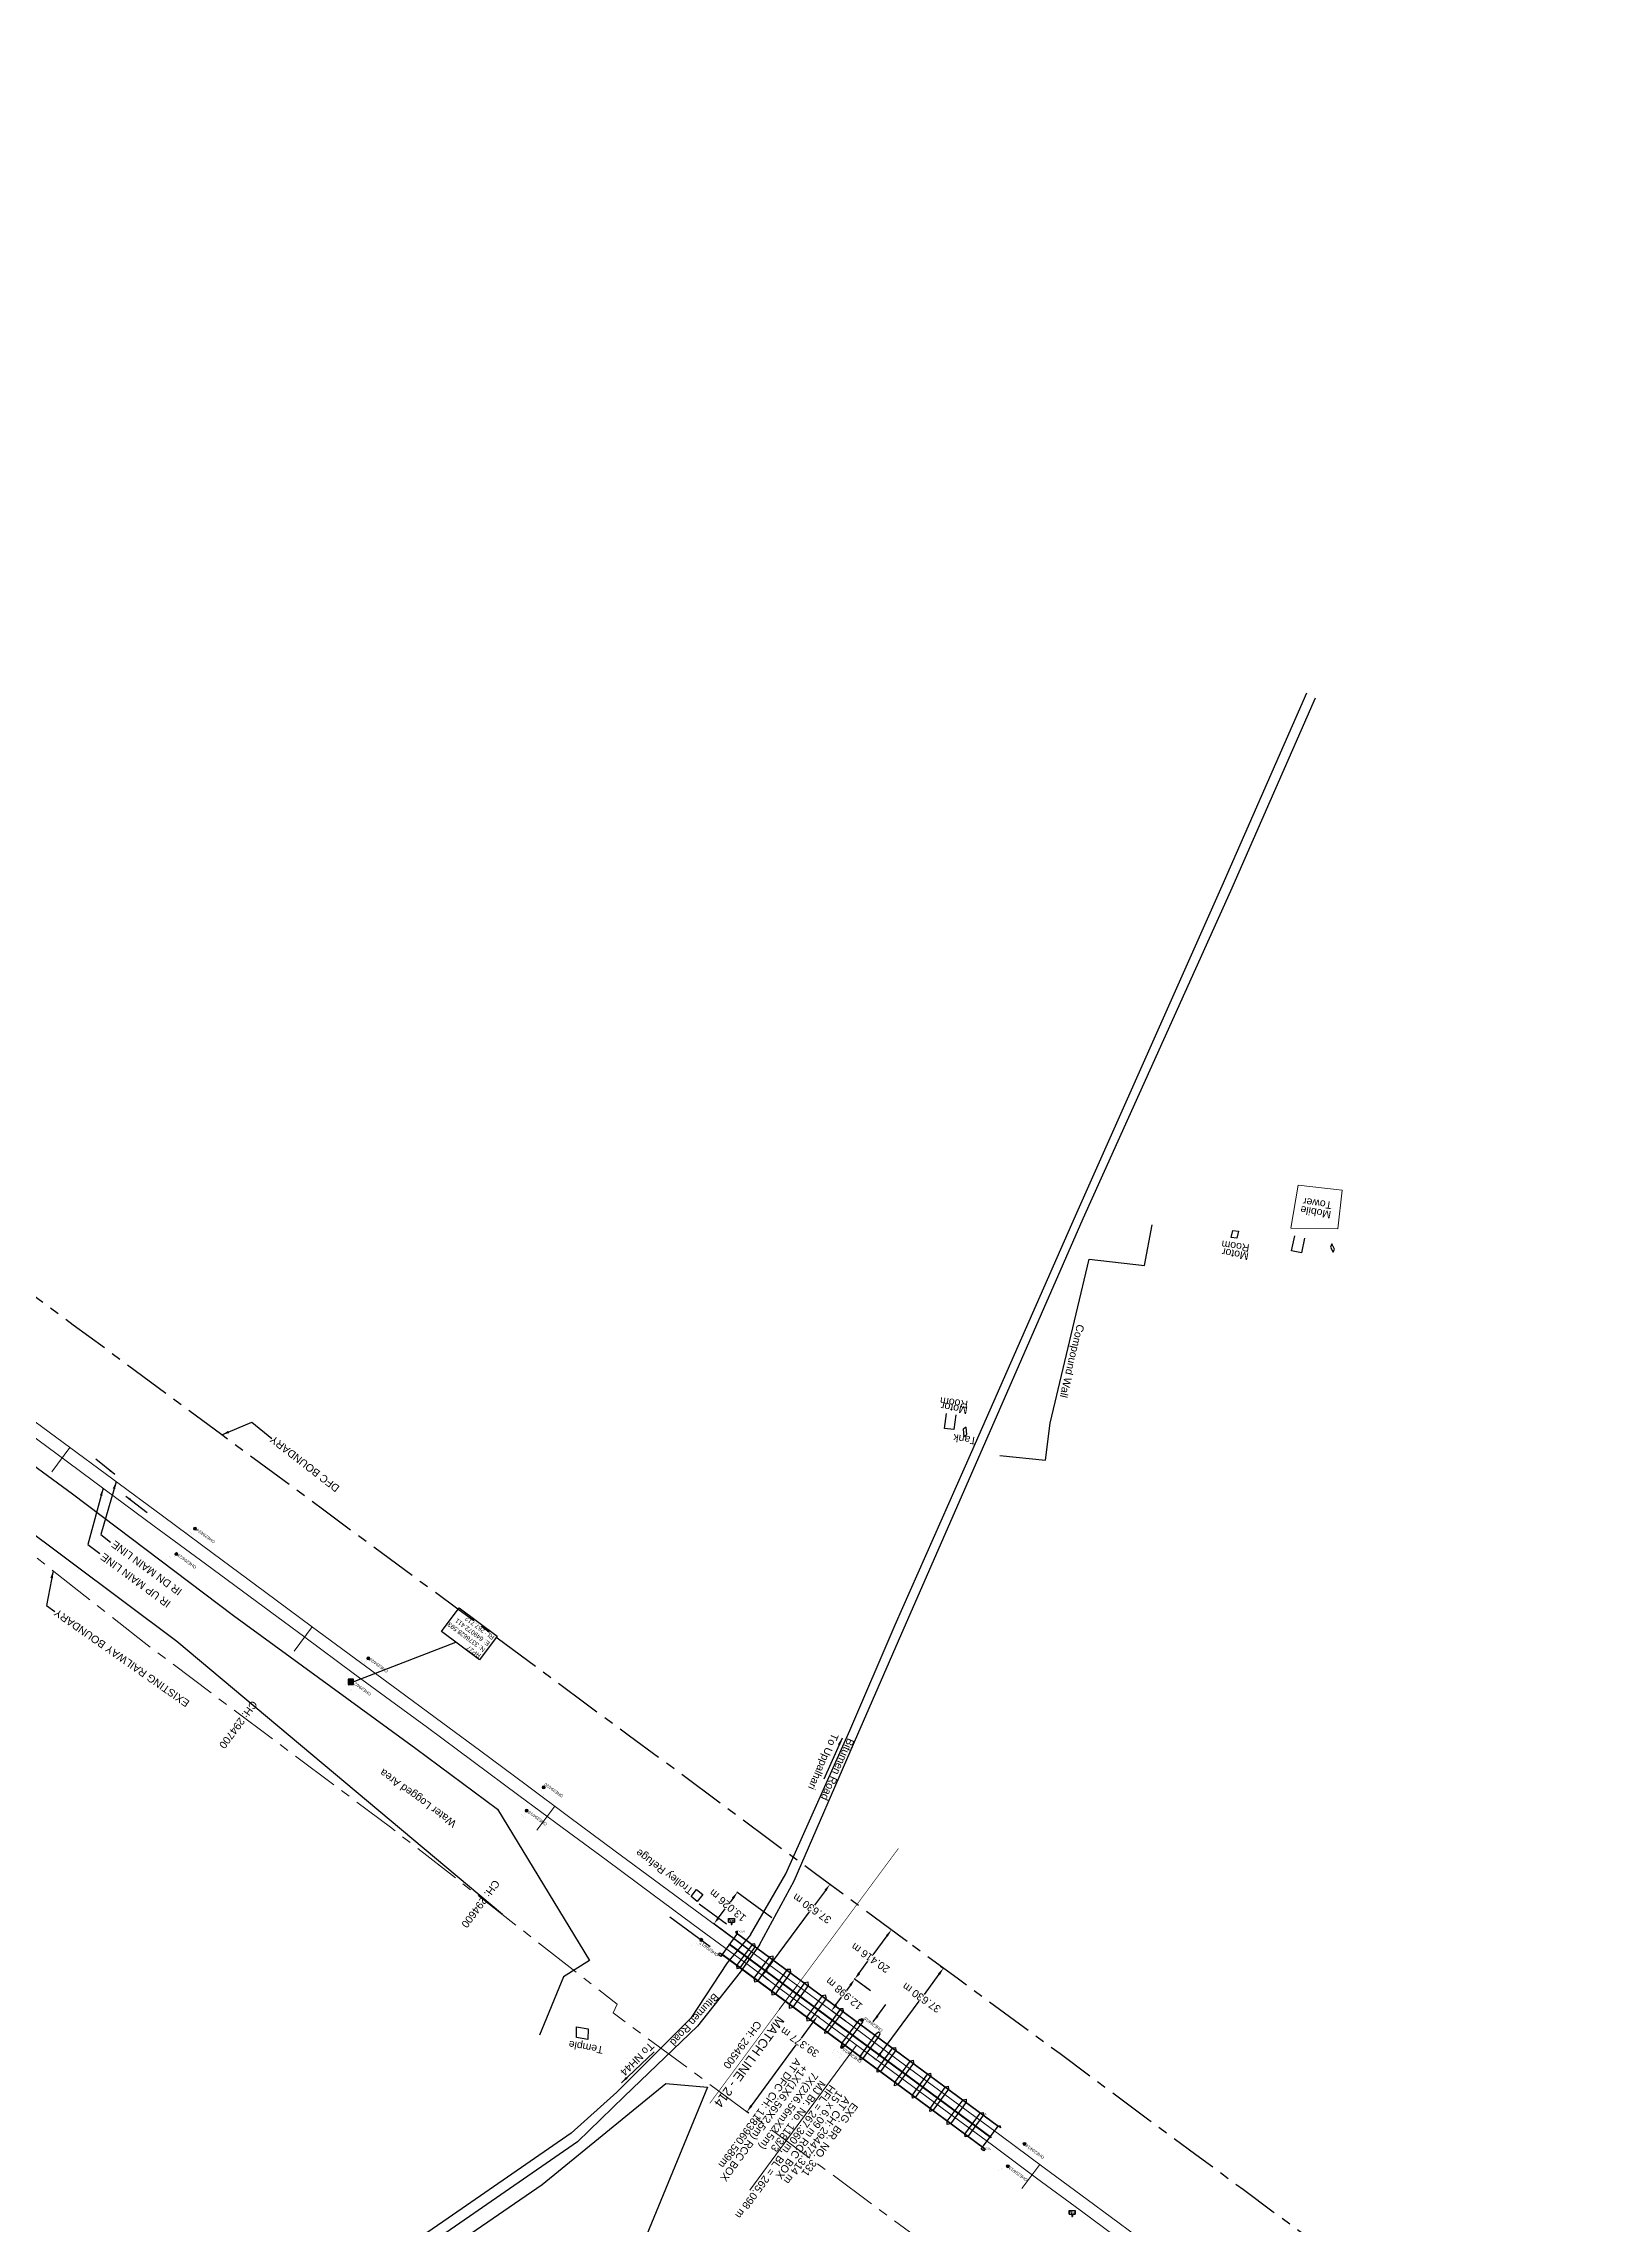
# Model space of a CAD drawing. Header units: metres. Extents: x 646303 to 662875, y 3366650 to 3378730.
# Drawn here: x 648971 to 649484, y 3376449 to 3377172 of the extents above; entities that cross this region are included whole.
import ezdxf
from ezdxf.enums import TextEntityAlignment as Align

# ---------------------------------------------------------------- set-up
doc = ezdxf.new("R2010")
doc.units = ezdxf.units.M
doc.header["$MEASUREMENT"] = 0
doc.header["$PDMODE"] = 3
doc.header["$PDSIZE"] = 0.5
doc.linetypes.add('CENTER', pattern=[50.8, 31.75, -6.35, 6.35, -6.35])
doc.linetypes.add('PHANTOM2', pattern=[1.25, 0.625, -0.125, 0.125, -0.125, 0.125, -0.125])
for name, color, linetype in [('Bench_Mark', 7, 'Continuous'), ('BRIDGE_PARAPET', 7, 'Continuous'), ('COMMERCIAL_BLD_PUC', 251, 'Continuous'), ('COMPOUND_WALL', 251, 'Continuous'), ('DFCC Boundary', 6, 'CENTER'), ('Dimension', 10, 'Continuous'), ('GRILL', 251, 'Continuous'), ('MATCH LINE', 7, 'Continuous'), ('NAME_BOARD', 251, 'Continuous'), ('PIER_OR_ABUTMENT', 7, 'Continuous'), ('RELIGIOUS_PLACE', 251, 'Continuous'), ('SFL_SOFFIT_LVL', 251, 'Continuous'), ('STYLEREMARK', 251, 'Continuous'), ('SUB_ROAD_EDGE', 34, 'Continuous'), ('TANK', 251, 'Continuous'), ('TOPO_TEXT', 251, 'Continuous'), ('TROLLEY_STAND', 7, 'Continuous'), ('WATER_LOGGED_AREA', 5, 'Continuous'), ('WING_WALL', 7, 'Continuous')]:
    doc.layers.add(name, color=color, linetype=linetype)
for name, color, linetype, lineweight in [('BOUNDARY DIMENTION', 10, 'Continuous', 0), ('BRIDGE DETAILS PLAN', 7, 'Continuous', 0), ('CANAL BOTTOM', 5, 'Continuous', 0), ('Existing Chainage', 7, 'Continuous', 0), ('Existing IR Track', 143, 'Continuous', 0), ('Existing Railway Boundary', 7, 'CENTER', 0), ('FENCE', 251, 'F-LINE', 0), ('flow direction', 7, 'Continuous', 0), ('OHE MAST', 8, 'Continuous', 0), ('OHE MAST TEXT', 8, 'Continuous', 0)]:
    doc.layers.add(name, color=color, linetype=linetype, lineweight=lineweight)
doc.styles.add('NB', font='swissbo.ttf', dxfattribs={"height": 1.5})
doc.styles.get("Standard").update_dxf_attribs({"font": 'arial.ttf'})
doc.styles.add('Style-Arial', font='arial.ttf')
doc.linetypes.add('F-LINE', pattern='A,0.6,["X",Standard,S=0.3,R=0,X=0,Y=-0.15],0.1', length=0.7)
doc.dimstyles.new('DIM', dxfattribs={"dimtxt": 2.5, "dimasz": 2.5, "dimexe": 0.18, "dimexo": 0.0625, "dimgap": 0.09, "dimtad": 0, "dimtih": 1, "dimtoh": 1, "dimdec": 3, "dimzin": 0, "dimdsep": 46, "dimtxsty": 'Standard', "dimcen": 0.09, "dimadec": 0, "dimazin": 0, "dimtfac": 1, "dimtdec": 3, "dimtofl": 0, "dimtmove": 0, "dimatfit": 3, "dimfxl": 1, "dimtolj": 1, "dimtzin": 0, "dimarcsym": 0})
doc.dimstyles.new('ISO-25', dxfattribs={"dimtxt": 2.5, "dimasz": 2.5, "dimexe": 1.25, "dimexo": 0.625, "dimtad": 1, "dimtxsty": 'Standard', "dimcen": 2.5, "dimadec": 0, "dimazin": 0, "dimtfac": 1, "dimtmove": 0, "dimatfit": 3, "dimfxl": 1, "dimarcsym": 0})

# ---------------------------------------------------------------- blocks, each defined once
blk = doc.blocks.new('NB')
for p, q in [((-0.98, 0.82), (-0.98, 1.98)), ((-0.98, 1.98), (0.98, 1.98)), ((-0.98, 0.82), (0.98, 0.82)), ((-0.13, 0.82), (-0.13, 0)), ((-0.13, 0), (0.13, 0)), ((0.13, 0.82), (0.13, 0)), ((0.98, 1.98), (0.98, 0.82))]:
    blk.add_line(p, q)
at = {"style": 'NB', "width": 1.025371}
blk.add_text('NB', height=0.988, dxfattribs=at).set_placement((0, 1.4), align=Align.MIDDLE)
blk = doc.blocks.new('OHE MAST')
h = blk.add_hatch(color=256)
edge = h.paths.add_edge_path()
edge.add_arc((0, 0), 0.514, 0, 360)
at = {"const_width": 0.01, "flags": 128}
for points in [[(1.5, 3.5), (1.5, 2), (-1.5, 2), (-1.5, 3.5)], [(0, 2), (0, 0)]]:
    blk.add_lwpolyline(points, dxfattribs=at)
blk.add_circle((0, 0), 0.514)
blk = doc.blocks.new('*D7259')
at = {"layer": 'Defpoints', "color": 0, "transparency": 16777216}
for p in [(649244.26, 3376526.4), (649231.86, 3376519.4), (649236.54, 3376515.94)]:
    blk.add_point(p, dxfattribs=at)
at = {"layer": 'Dimension', "color": 0, "lineweight": -2, "transparency": 16777216}
for p, q in [((649238.09, 3376527.85), (649236.86, 3376526.17)), ((649244.21, 3376526.44), (649239.43, 3376529.96)), ((649233.34, 3376521.41), (649235.23, 3376523.97)), ((649236.49, 3376515.98), (649231.71, 3376519.51))]:
    blk.add_line(p, q, dxfattribs=at)
at = {"layer": 'Dimension', "color": 0, "transparency": 16777216}
for points in [[(649237.76, 3376528.09), (649238.43, 3376527.6), (649239.58, 3376529.86)], [(649233.01, 3376521.66), (649233.68, 3376521.16), (649231.86, 3376519.4)]]:
    blk.add_solid(points, dxfattribs=at)
at = {"layer": 'Dimension', "color": 0, "lineweight": 0, "transparency": 16777216, "insert": (649236.04, 3376525.07), "char_height": 2.5, "attachment_point": 5, "rotation": 140}
blk.add_mtext('\\A1;12.998 m', dxfattribs=at)
blk = doc.blocks.new('*D7260')
at = {"layer": 'Defpoints', "color": 0, "transparency": 16777216}
for p in [(649212.11, 3376550.2), (649192.88, 3376548.22), (649204.36, 3376539.72)]:
    blk.add_point(p, dxfattribs=at)
at = {"layer": 'Dimension', "color": 0, "lineweight": -2, "transparency": 16777216}
for p, q in [((649212.06, 3376550.23), (649200.48, 3376558.8)), ((649194.36, 3376550.23), (649196.61, 3376553.28)), ((649199.14, 3376556.68), (649198.24, 3376555.48)), ((649204.31, 3376539.76), (649192.73, 3376548.33))]:
    blk.add_line(p, q, dxfattribs=at)
at = {"layer": 'Dimension', "color": 0, "transparency": 16777216}
for points in [[(649198.8, 3376556.93), (649199.47, 3376556.44), (649200.62, 3376558.69)], [(649194.03, 3376550.48), (649194.7, 3376549.98), (649192.88, 3376548.22)]]:
    blk.add_solid(points, dxfattribs=at)
at = {"layer": 'Dimension', "color": 0, "lineweight": 0, "transparency": 16777216, "insert": (649197.43, 3376554.38), "char_height": 2.5, "attachment_point": 5, "rotation": 140}
blk.add_mtext('\\A1;13.026 m', dxfattribs=at)
blk = doc.blocks.new('*D7323')
at = {"layer": 'Defpoints', "color": 0, "linetype": 'ByBlock', "ltscale": 0.5, "transparency": 16777216}
for p in [(649227.89, 3376517.08), (649203.81, 3376485.91), (649204.51, 3376485.4)]:
    blk.add_point(p, dxfattribs=at)
at = {"layer": 'Existing Railway Boundary', "color": 0, "linetype": 'ByBlock', "lineweight": -2, "ltscale": 0.5, "transparency": 16777216}
for p, q in [((649225.71, 3376515.58), (649221.82, 3376510.31)), ((649227.84, 3376517.12), (649227.05, 3376517.7)), ((649205.3, 3376487.93), (649220.2, 3376508.11)), ((649204.46, 3376485.44), (649203.67, 3376486.02))]:
    blk.add_line(p, q, dxfattribs=at)
at = {"layer": 'Existing Railway Boundary', "color": 0, "linetype": 'ByBlock', "ltscale": 0.5, "transparency": 16777216}
for points in [[(649225.38, 3376515.83), (649226.05, 3376515.34), (649227.2, 3376517.6)], [(649204.96, 3376488.17), (649205.63, 3376487.68), (649203.81, 3376485.91)]]:
    blk.add_solid(points, dxfattribs=at)
at = {"layer": 'Existing Railway Boundary', "color": 0, "linetype": 'ByBlock', "ltscale": 0.5, "transparency": 16777216, "insert": (649221.32, 3376508.99), "char_height": 2.5, "attachment_point": 5, "rotation": 145}
blk.add_mtext('\\A1;39.377 m', dxfattribs=at)
blk = doc.blocks.new('*D7107')
at = {"layer": 'BOUNDARY DIMENTION', "color": 0, "lineweight": -2, "transparency": 16777216}
for p, q in [((649250.24, 3376544.27), (649245.6, 3376538.02)), ((649256.98, 3376542.39), (649251.59, 3376546.39)), ((649241.05, 3376531.9), (649243.97, 3376535.82)), ((649244.81, 3376525.99), (649239.42, 3376530))]:
    blk.add_line(p, q, dxfattribs=at)
at = {"layer": 'BOUNDARY DIMENTION', "color": 0, "transparency": 16777216}
for points in [[(649249.91, 3376544.52), (649250.58, 3376544.02), (649251.73, 3376546.28)], [(649240.72, 3376532.14), (649241.39, 3376531.65), (649239.56, 3376529.89)]]:
    blk.add_solid(points, dxfattribs=at)
at = {"layer": 'Defpoints', "color": 0, "transparency": 16777216}
for p in [(649251.73, 3376546.28), (649257.03, 3376542.35), (649244.86, 3376525.96)]:
    blk.add_point(p, dxfattribs=at)
at = {"layer": 'BOUNDARY DIMENTION', "color": 0, "transparency": 16777216, "insert": (649244.79, 3376536.92), "char_height": 2.5, "attachment_point": 5, "rotation": 145}
blk.add_mtext('\\A1;20.416 m', dxfattribs=at)
blk = doc.blocks.new('*D7017')
at = {"layer": 'Defpoints', "color": 0, "linetype": 'Continuous', "ltscale": 0.5, "transparency": 16777216}
for p in [(649267.94, 3376534.3), (649268.97, 3376533.53), (649245.59, 3376504.02)]:
    blk.add_point(p, dxfattribs=at)
at = {"layer": 'DFCC Boundary', "color": 0, "linetype": 'Continuous', "lineweight": -2, "ltscale": 0.5, "transparency": 16777216}
for p, q in [((649267.49, 3376531.52), (649262.55, 3376524.82)), ((649267.99, 3376534.26), (649269.12, 3376533.42)), ((649248.11, 3376505.27), (649260.92, 3376522.62)), ((649245.64, 3376503.98), (649246.77, 3376503.15))]:
    blk.add_line(p, q, dxfattribs=at)
at = {"layer": 'DFCC Boundary', "color": 0, "linetype": 'Continuous', "ltscale": 0.5, "transparency": 16777216}
for points in [[(649267.16, 3376531.77), (649267.83, 3376531.27), (649268.97, 3376533.53)], [(649247.78, 3376505.51), (649248.45, 3376505.02), (649246.63, 3376503.26)]]:
    blk.add_solid(points, dxfattribs=at)
at = {"layer": 'DFCC Boundary', "color": 0, "linetype": 'Continuous', "ltscale": 0.5, "transparency": 16777216, "insert": (649261.73, 3376523.72), "char_height": 2.5, "attachment_point": 5, "rotation": 145}
blk.add_mtext('\\A1;37.630 m', dxfattribs=at)
blk = doc.blocks.new('*D7018')
at = {"layer": 'Defpoints', "color": 0, "linetype": 'Continuous', "ltscale": 0.5, "transparency": 16777216}
for p in [(649231.33, 3376561.33), (649233.36, 3376559.82), (649211, 3376529.56)]:
    blk.add_point(p, dxfattribs=at)
at = {"layer": 'DFCC Boundary', "color": 0, "linetype": 'Continuous', "lineweight": -2, "ltscale": 0.5, "transparency": 16777216}
for p, q in [((649229.84, 3376559.32), (649226.21, 3376554.41)), ((649233.31, 3376559.86), (649231.18, 3376561.43)), ((649210.45, 3376533.07), (649224.59, 3376552.21)), ((649210.95, 3376529.6), (649208.82, 3376531.17))]:
    blk.add_line(p, q, dxfattribs=at)
at = {"layer": 'DFCC Boundary', "color": 0, "linetype": 'Continuous', "ltscale": 0.5, "transparency": 16777216}
for points in [[(649229.51, 3376559.56), (649230.18, 3376559.07), (649231.33, 3376561.33)], [(649210.12, 3376533.32), (649210.79, 3376532.83), (649208.97, 3376531.06)]]:
    blk.add_solid(points, dxfattribs=at)
at = {"layer": 'DFCC Boundary', "color": 0, "linetype": 'Continuous', "ltscale": 0.5, "transparency": 16777216, "insert": (649225.4, 3376553.31), "char_height": 2.5, "attachment_point": 5, "rotation": 145}
blk.add_mtext('\\A1;37.630 m', dxfattribs=at)
blk = doc.blocks.new('BM')
blk.add_hatch(color=256).paths.add_polyline_path([(-0.88, 0.88), (-0.88, -0.88), (0.88, -0.88), (0.88, 0.88)])
for p, q in [((0.88, 0.88), (-0.88, 0.88)), ((-0.88, 0.88), (-0.88, -0.88)), ((0.88, -0.88), (0.88, 0.88)), ((-0.88, -0.88), (0.88, -0.88))]:
    blk.add_line(p, q)

msp = doc.modelspace()

# ---------------------------------------------------------------- linework, layer by layer
at = {"layer": 'BRIDGE DETAILS PLAN', "color": 7, "linetype": 'Continuous', "lineweight": 0, "flags": 128}
msp.add_lwpolyline([(649240.2064, 3376507.9957), (649204.7249, 3376459.9239)], dxfattribs=at)
at = {"layer": 'BRIDGE_PARAPET', "linetype": 'Continuous'}
for points in [[(649200.734, 3376545.058, 268.396), (649200.658, 3376545.795, 268.39), (649200.023, 3376545.633, 268.405)], [(649287.183, 3376480.986, 268.351), (649200.282, 3376545.134, 268.415), (649200.402, 3376545.306, 268.398), (649287.303, 3376481.158, 268.398)], [(649282.297, 3376473.867, 268.434), (649195.296, 3376538.242, 268.387), (649195.384, 3376538.36, 268.399), (649282.385, 3376473.985, 268.399)], [(649284.751, 3376477.288, 268.512), (649197.884, 3376541.424, 268.505), (649197.993, 3376541.618, 268.485), (649284.86, 3376477.482, 268.485)], [(649287.932, 3376480.623, 268.413), (649287.23, 3376481.213, 267.83), (649287.8476, 3376481.2693, 268.402)]]:
    msp.add_polyline3d(points, close=True, dxfattribs=at)
at = {"layer": 'COMMERCIAL_BLD_PUC', "linetype": 'Continuous'}
msp.add_polyline3d([(649366.281, 3376775.678, 266.407), (649364.422, 3376775.972, 266.284), (649364.967, 3376778.298, 266.341), (649366.83, 3376778.0034, 266.341)], close=True, dxfattribs=at)
for points in [[(649388.7812, 3376775.724, 265.995), (649387.706, 3376770.841, 265.995), (649384.436, 3376771.561, 265.997), (649385.5112, 3376776.444, 265.997)], [(649273.1048, 3376717.1589, 266.207), (649272.473, 3376712.199, 266.207), (649269.333, 3376712.599, 266.181), (649269.9648, 3376717.5589, 266.181)]]:
    msp.add_polyline3d(points, dxfattribs=at)
at = {"layer": 'COMPOUND_WALL', "linetype": 'Continuous'}
msp.add_polyline3d([(649287.669, 3376703.615, 265.87), (649302.871, 3376702.087, 265.658), (649304.359, 3376714.363, 265.768), (649317.314, 3376768.759, 266.032), (649335.626, 3376766.596, 265.897), (649338.173, 3376780.099, 265.938)], dxfattribs=at)
at = {"layer": 'DFCC Boundary', "ltscale": 0.5, "flags": 128}
msp.add_lwpolyline([(655695.597, 3371812.1897), (655640.8822, 3371912.823), (655580.0449, 3371996.7158), (655509.7792, 3372062.0857), (655426.9534, 3372113.9756), (655342.6069, 3372167.9462), (655257.8854, 3372221.2222), (655173.2688, 3372275.363), (655087.3459, 3372327.2788), (655002.8598, 3372380.6107), (654914.5097, 3372429.9473), (654741.1355, 3372529.4419), (654650.033, 3372576.4159), (654568.6995, 3372626.155), (654571.9877, 3372630.6369), (654391.4686, 3372756.327), (654377.1337, 3372736.8494), (654004.4289, 3373016.6995), (654007.7887, 3373020.6424), (653690.5739, 3373253.6486), (653690.5425, 3373253.6059), (653433.8132, 3373453.1485), (653440.7668, 3373462.5592), (653208.8394, 3373636.5534), (653216.1698, 3373646.5105), (653142.1983, 3373700.8896), (653053.6963, 3373771.1122), (652994.4341, 3373810.5255), (652929.3691, 3373859.5713), (652860.9168, 3373902.1103), (652749.6028, 3373984.4705), (652631.2396, 3374070.7175), (652636.2281, 3374078.1704), (652537.912, 3374145.7283), (652392.904, 3374241.2711), (652388.7719, 3374235.6812), (652308.569, 3374304.8076), (652315.9256, 3374314.7669), (652103.9815, 3374448.7876), (652083.1937, 3374464.1943), (652072.7494, 3374471.9329), (652052.3219, 3374487.0684), (652038.1897, 3374497.5387), (652024.0173, 3374508.0388), (652009.8347, 3374518.5254), (651995.6683, 3374529), (651981.7515, 3374539.2836), (651967.8828, 3374549.5317), (651954.6903, 3374559.2866), (651941.4997, 3374569.04), (651923.9377, 3374582.0168), (651906.3215, 3374595.0337), (651892.0868, 3374605.5547), (651877.7985, 3374616.1153), (651861.6288, 3374628.0564), (651845.5071, 3374639.9619), (651829.5757, 3374651.7544), (651824.7911, 3374655.296), (651813.6747, 3374663.5244), (651797.4592, 3374675.4968), (651792.6217, 3374679.0685), (651809.3453, 3374701.6999), (651798.0335, 3374710.0518), (651782.3495, 3374721.6444), (651766.6655, 3374733.2369), (651750.5163, 3374745.1875), (651734.3118, 3374757.179), (651717.3274, 3374769.6994), (651700.4625, 3374782.1317), (651684.6001, 3374793.8578), (651668.5938, 3374805.6902), (651652.6806, 3374817.4203), (651636.8173, 3374829.1137), (651620.9269, 3374840.8662), (651604.9647, 3374852.6718), (651588.7459, 3374864.6312), (651572.5882, 3374876.5455), (651556.6943, 3374888.2868), (651540.8409, 3374899.9983), (651524.5553, 3374912.0488), (651508.2568, 3374924.109), (651492.7938, 3374935.5157), (651477.3997, 3374946.8715), (651461.3291, 3374958.7436), (651445.2311, 3374970.6359), (651429.3555, 3374982.3615), (651413.4375, 3374994.1184), (651396.6322, 3375006.522), (651379.7761, 3375018.963), (651363.6644, 3375030.8565), (651352.7728, 3375038.8965), (651331.6522, 3375054.4784), (651315.7738, 3375066.1947), (651299.7306, 3375078.0412), (651283.6239, 3375089.9346), (651273.9044, 3375097.1057), (651264.2377, 3375104.2378), (651243.4187, 3375119.6324), (651222.5077, 3375135.095), (651201.5462, 3375150.5784), (651180.4926, 3375166.1298), (651161.7365, 3375179.9701), (651143.0969, 3375193.7244), (651126.6442, 3375205.9373), (651110.0563, 3375218.2505), (651088.7204, 3375233.9244), (651067.5473, 3375249.4788), (651049.4448, 3375262.8672), (651031.0656, 3375276.4601), (651013.3004, 3375289.5618), (650995.6557, 3375302.5748), (650975.556, 3375317.4171), (650955.4878, 3375332.2363), (650948.8014, 3375337.1771), (650951.4372, 3375340.7501), (650937.0874, 3375351.3535), (650916.0918, 3375366.8677), (650897.9224, 3375380.2929), (650879.805, 3375393.6796), (650866.8386, 3375403.2309), (650853.9116, 3375412.7532), (650835.5886, 3375426.289), (650817.2946, 3375439.8035), (650797.968, 3375454.1206), (650778.7222, 3375468.3781), (650760.7655, 3375481.6337), (650742.8011, 3375494.8949), (650723.0807, 3375509.4255), (650703.3693, 3375523.9495), (650688.6613, 3375534.8372), (650673.8463, 3375545.804), (650653.7938, 3375560.6295), (650633.6894, 3375575.4932), (650612.6421, 3375591.0542), (650592.0153, 3375606.3042), (650570.0328, 3375622.5591), (650548.5001, 3375638.4814), (650530.5234, 3375651.793), (650512.3606, 3375665.2423), (650494.7465, 3375678.2665), (650476.9008, 3375691.462), (650459.2976, 3375704.4721), (650441.3132, 3375717.7633), (650427.1261, 3375728.1319), (650413.8099, 3375737.864), (650402.677, 3375746.2697), (650389.8486, 3375755.6668), (650377.7322, 3375764.5425), (650360.7275, 3375777.1141), (650343.7744, 3375789.6482), (650325.0342, 3375803.5254), (650306.3109, 3375817.39), (650287.6225, 3375831.2124), (650268.717, 3375845.1957), (650250.337, 3375858.8009), (650231.8256, 3375872.5033), (650215.4559, 3375884.6355), (650199.261, 3375896.6381), (650189.9351, 3375903.5429), (650184.6476, 3375907.4517), (650170.3331, 3375918.0338), (650153.2211, 3375930.7288), (650135.9365, 3375943.5518), (650119.2313, 3375955.9159), (650102.3769, 3375968.3905), (650085.2738, 3375981.0461), (650068.2078, 3375993.6742), (650052.7787, 3376005.1011), (650037.4384, 3376016.4621), (650022.1728, 3376027.766), (650006.9632, 3376039.0283), (649974.7512, 3376062.8762), (649961.4537, 3376072.7117), (649948.2091, 3376082.508), (649944.476, 3376085.2722), (649918.728, 3376050.5341), (649909.4316, 3376057.4177), (649896.4092, 3376067.0604), (649893.7832, 3376069.0128), (649891.1645, 3376070.9437), (649888.4639, 3376072.9569), (649875.744, 3376082.3694), (649867.5551, 3376088.4016), (649853.4118, 3376098.8745), (649839.2513, 3376109.3603), (649829.0749, 3376116.9005), (649827.2194, 3376118.2675), (649818.0867, 3376125.0366), (649808.8566, 3376131.8779), (649793.2502, 3376143.4201), (649777.6288, 3376154.9733), (649763.6321, 3376165.3144), (649749.5741, 3376175.7007), (649733.9228, 3376187.2754), (649718.3343, 3376198.8036), (649705.3241, 3376208.4391), (649692.3703, 3376218.0327), (649678.0208, 3376228.6769), (649663.5747, 3376239.3366), (649646.4625, 3376252.0623), (649634.6272, 3376260.744), (649624.9192, 3376267.9946), (649615.0208, 3376275.3876), (649599.9831, 3376286.4834), (649588.9857, 3376294.598), (649590.032, 3376296.0132), (649586.1685, 3376298.8639), (649569.3593, 3376311.3207), (649552.641, 3376323.7102), (649537.2353, 3376335.0739), (649521.9792, 3376346.327), (649506.2408, 3376358.0035), (649490.3575, 3376369.7875), (649475.7578, 3376380.5673), (649461.1933, 3376391.3211), (649445.4753, 3376402.9572), (649429.8494, 3376414.5253), (649414.4906, 3376425.9209), (649378.3483, 3376452.6365), (649368.4603, 3376459.9984), (649352.6509, 3376471.6682), (649336.6992, 3376483.4434), (649322.3941, 3376494.1037), (649307.6557, 3376505.0862), (649290.8736, 3376517.4208), (649273.972, 3376529.8435), (649258.1992, 3376541.4854), (649242.2966, 3376553.2232), (649226.5432, 3376564.8634), (649210.8826, 3376576.435), (649195.2207, 3376588.0769), (649179.5326, 3376599.7383), (649164.9134, 3376610.5118), (649150.5177, 3376621.1205), (649135.415, 3376632.3287), (649120.2337, 3376643.5954), (649107.8929, 3376652.6743), (649095.5927, 3376661.7234), (649079.5687, 3376673.5769), (649063.4846, 3376685.4748), (649046.5651, 3376697.9756), (649029.6506, 3376710.4727), (649013.3465, 3376722.5351), (648996.9805, 3376734.6431), (648980.3936, 3376746.8979), (648963.6626, 3376759.259), (648946.7453, 3376771.7643), (648929.6945, 3376784.3682), (648913.5118, 3376796.3614), (648897.2206, 3376808.435), (648876.2496, 3376823.9678), (648855.1325, 3376839.6089), (648839.3985, 3376851.2044), (648823.6596, 3376862.8037), (648806.187, 3376875.7235), (648788.7814, 3376888.5937), (648772.4766, 3376900.6763), (648756.1277, 3376912.7915), (648748.6058, 3376918.3049), (648733.321, 3376929.6306), (648718.1841, 3376940.8501), (648694.1574, 3376958.9078), (648686.9154, 3376964.1595), (648685.9321, 3376964.8321), (648667.95, 3376978.2197), (648649.3198, 3376992.1471), (648633.5557, 3377003.8368), (648617.684, 3377015.6038), (648613.3865, 3377018.7718), (648613.1308, 3377018.4261), (648605.39, 3377024.1325), (648593.439, 3377032.9404), (648576.5994, 3377045.3816), (648559.8787, 3377057.7351), (648542.9247, 3377070.3132), (648525.9483, 3377082.908), (648511.3109, 3377093.7409), (648496.5572, 3377104.6599), (648477.562, 3377118.7172), (648458.5464, 3377132.7896), (648451.3349, 3377138.2101), (648435.5918, 3377149.862), (648422.1096, 3377159.9046), (648408.3664, 3377170.0637), (648394.6863, 3377180.1761), (648381.6588, 3377189.818), (648368.6059, 3377199.4787), (648354.1188, 3377210.196), (648339.6473, 3377220.9017), (648325.8166, 3377231.1386), (648311.9735, 3377241.3853), (648297.2469, 3377252.2824), (648283.6168, 3377262.3688), (648282.6002, 3377260.9951), (648281.5015, 3377261.8082), (648268.446, 3377271.4578), (648255.3849, 3377281.1115), (648243.3023, 3377290.0413), (648231.5826, 3377298.7116), (648230.1246, 3377299.843), (648216.137, 3377310.1827), (648202.3989, 3377320.3379), (648187.9045, 3377331.0225), (648173.4524, 3377341.7035), (648159.964, 3377351.7009), (648146.3755, 3377361.7726), (648132.3698, 3377372.1252), (648118.3132, 3377382.5155), (648104.5683, 3377392.6752), (648090.8453, 3377402.8186), (648079.0331, 3377411.5788), (648067.1746, 3377420.3734), (648052.1864, 3377431.461), (648037.1291, 3377442.5999), (648023.4384, 3377452.7367), (648009.6421, 3377462.9518), (647998.5681, 3377471.1475), (647977.6651, 3377486.6371), (647970.8013, 3377491.7424), (647954.3046, 3377504.0127), (647940.5645, 3377514.1537), (647927.1436, 3377524.0583), (647912.5029, 3377534.9198), (647897.7662, 3377545.8524), (647883.3488, 3377556.5286), (647868.9785, 3377567.1699), (647855.3948, 3377577.2425), (647841.7032, 3377587.3948), (647828.8284, 3377596.8277), (647815.9828, 3377606.2395), (647798.869, 3377618.9232), (647787.996, 3377626.9816), (647769.1212, 3377640.9619), (647756.6675, 3377650.183), (647742.624, 3377660.5991), (647728.5049, 3377671.0713), (647713.635, 3377682.0926), (647698.699, 3377693.1628), (647681.9918, 3377705.517), (647665.4025, 3377717.7839), (647652.0515, 3377727.6811), (647638.8028, 3377737.5025), (647625.2604, 3377747.546), (647611.724, 3377757.585), (647601.846, 3377764.9047), (647586.5632, 3377776.2354), (647574.9107, 3377784.8659), (647552.1318, 3377801.7377), (647544.5766, 3377807.3492), (647531.2096, 3377817.2774), (647518.7824, 3377826.4783), (647506.3678, 3377835.6698), (647493.0662, 3377845.5438), (647479.7149, 3377855.4547), (647466.3541, 3377865.3556), (647452.9886, 3377875.26), (647440.1702, 3377884.755), (647427.3392, 3377894.2595), (647421.9004, 3377898.2902), (647422.4016, 3377898.9655), (647413.1507, 3377905.8213), (647398.5546, 3377916.6386), (647385.2867, 3377926.4568), (647372.1159, 3377936.2032), (647357.4127, 3377947.1112), (647351.2811, 3377951.6601), (647330.0092, 3377967.4105), (647317.4471, 3377976.6964), (647304.414, 3377986.3606), (647291.335, 3377996.0589), (647278.7541, 3378005.3917), (647266.0777, 3378014.7954), (647252.9457, 3378024.4462), (647239.9839, 3378033.9719), (647225.7512, 3378044.5255), (647211.5179, 3378055.0796), (647196.511, 3378066.208), (647181.4966, 3378077.3419), (647167.7872, 3378087.5064), (647154.0498, 3378097.6917), (647140.7668, 3378107.5414), (647127.4862, 3378117.3893), (647113.2521, 3378127.9375), (647099.0375, 3378138.4713), (647085.0268, 3378148.8592), (647070.9977, 3378159.2608), (647056.5444, 3378169.9697), (647042.0873, 3378180.6814), (647027.5624, 3378191.4464), (647013.0728, 3378202.1851), (646999.864, 3378211.9684), (646986.6741, 3378221.7376), (646973.6148, 3378231.4185), (646960.4875, 3378241.1499), (646945.7953, 3378252.0414), (646931.0256, 3378262.9902), (646930.6274, 3378263.2852), (646951.9475, 3378292.0562)], dxfattribs=at)
at = {"layer": 'Existing Chainage', "color": 0, "linetype": 'Continuous', "lineweight": 13, "flags": 128}
for points in [[(648973.3248, 3376698.2219), (648979.2743, 3376706.2596)], [(649053.7034, 3376638.7315), (649059.6536, 3376646.7686)], [(649134.0958, 3376579.2739), (649140.0533, 3376587.3055)], [(649214.4962, 3376519.7896), (649220.4432, 3376527.829)], [(649294.9564, 3376460.4173), (649300.9078, 3376468.4536)]]:
    msp.add_lwpolyline(points, dxfattribs=at)
at = {"layer": 'Existing IR Track', "flags": 128}
for points in [[(648958.0327, 3376716.6322), (648974.6197, 3376704.3775), (648990.9658, 3376692.2841), (649007.2699, 3376680.2218), (649024.2039, 3376667.7103), (649041.1234, 3376655.2095), (649057.1899, 3376643.3245), (649073.2536, 3376631.4417), (649085.5935, 3376622.3634), (649097.871, 3376613.331), (649112.9893, 3376602.1111), (649128.1429, 3376590.8651), (649142.5895, 3376580.2189), (649157.1461, 3376569.4915), (649172.7718, 3376557.8765), (649188.477, 3376546.2024), (649204.1807, 3376534.599), (649219.9342, 3376522.9587), (649235.8524, 3376511.2094), (649251.6557, 3376499.545), (649268.5879, 3376487.0999), (649285.2704, 3376474.8384), (649299.9097, 3376463.9298), (649314.2822, 3376453.2193), (649330.3025, 3376441.3933)], [(648960.5877, 3376720.0697), (648977.0181, 3376707.9296), (648993.5173, 3376695.717), (649009.9399, 3376683.561), (649026.7436, 3376671.1268), (649043.8137, 3376658.4955), (649059.7152, 3376646.723), (649075.6208, 3376634.9474), (649088.1106, 3376625.7494), (649100.4657, 3376616.6506), (649115.51, 3376605.501), (649130.6059, 3376594.3132), (649145.0806, 3376583.5765), (649159.7177, 3376572.7193), (649175.2697, 3376561.2304), (649190.8967, 3376549.686), (649206.7027, 3376537.9934), (649222.3079, 3376526.4494), (649238.3692, 3376514.5929), (649253.9707, 3376503.0757), (649271.0908, 3376490.4671), (649287.704, 3376478.2317), (649302.4349, 3376467.3226), (649316.6889, 3376456.7667), (649332.842, 3376444.8136)]]:
    msp.add_lwpolyline(points, dxfattribs=at)
at = {"layer": 'Existing Railway Boundary', "ltscale": 0.5, "flags": 128}
msp.add_lwpolyline([(646392.1468, 3378591.2261), (646396.278, 3378587.827), (646429.651, 3378563.418), (646508.624, 3378505.748), (646567.005, 3378462.112), (646623.834, 3378415.482), (646669.109, 3378384.322), (646783.715, 3378301.571), (646838.51, 3378262.658), (646952.965, 3378175.311), (647008.322, 3378137.109), (647042.48, 3378108.182), (647061.492, 3378093.308), (647116.071, 3378054.446), (647172.63, 3378010.839), (647203.302, 3377988.485), (647278.805, 3377934.138), (647286.816, 3377929.324), (647322.757, 3377901.879), (647327.453, 3377897.612), (647377.707, 3377860.589), (647378.814, 3377859.734), (647437.901, 3377816.941), (647606.644, 3377691.844), (647666.769, 3377648.092), (647794.937, 3377549.687), (647975.1074, 3377413.5011), (647977.8017, 3377417.0657), (648027.4338, 3377380.0062), (648110.3973, 3377319.5954), (648183.2081, 3377266.1501), (648191.8776, 3377258.0726), (648269.3864, 3377190.3732), (648349.8663, 3377128.7481), (648429.2911, 3377068.0894), (648510.0332, 3377005.89), (648593.7861, 3376946.3385), (648703.2639, 3376868.3893), (648785.9497, 3376807.1919), (648843.0976, 3376764.9217), (648884.3359, 3376734.4192), (648925.4213, 3376703.4942), (649003.8619, 3376641.5777), (649085.6243, 3376580.268), (649160.7342, 3376521.6531), (649159.399, 3376518.699), (649597.03, 3376195.673), (649628.576, 3376173.111), (649858.736, 3376011.074), (649859.639, 3376011.308), (649903.9096, 3375976.0332), (649983.9778, 3375912.8788), (650064.087, 3375849.8458), (650145.5828, 3375789.5147), (650203.6992, 3375747.6273), (650229.1146, 3375729.8999), (650311.1336, 3375670.8996), (650393.4676, 3375613.5658), (650474.1888, 3375553.4634), (650558.5306, 3375491.2802), (650640.5125, 3375430.4873), (650721.5874, 3375369.5602), (650805.2992, 3375310.9776), (650888.8131, 3375251.7425), (650970.5637, 3375191.0218), (650979.148, 3375182.473), (651022.914, 3375150.971), (651049.438, 3375131.658), (651080.6121, 3375108.7365), (651121.6394, 3375080.124), (651162.5065, 3375051.934), (651219.8827, 3375012.3945), (651276.5566, 3374969.1448), (651325.3169, 3374928.7321), (651378.6731, 3374889.2566), (651430.8267, 3374849.9676), (651482.8933, 3374810.1206), (651533.9278, 3374772.1437), (651588.1143, 3374733.5561), (651641.577, 3374695.4503), (651693.877, 3374656.8656), (651742.5416, 3374622.3281)], dxfattribs=at)
at = {"layer": 'FENCE'}
for p, q in [((649386.644, 3376793.287, 266.497), (649384.221, 3376779.061, 266.837)), ((649401.241, 3376791.603, 265.816), (649386.644, 3376793.287, 266.497)), ((649399.793, 3376778.859, 266.472), (649401.241, 3376791.603, 265.816)), ((649384.221, 3376779.061, 266.837), (649399.793, 3376778.859, 266.472))]:
    msp.add_line(p, q, dxfattribs=at)
at = {"layer": 'GRILL', "linetype": 'Continuous'}
for points in [[(649191.569, 3376540.589, 268.009), (649178.268, 3376550.433, 268.216)], [(649197.08, 3376548.118, 268.169), (649188.016, 3376554.725, 268.411)]]:
    msp.add_polyline3d(points, dxfattribs=at)
at = {"layer": 'MATCH LINE', "linetype": 'PHANTOM2', "ltscale": 15, "const_width": 0.2}
msp.add_lwpolyline([(649254.0908, 3376573.3149), (649191.5256, 3376488.7372)], dxfattribs=at)
at = {"layer": 'PIER_OR_ABUTMENT', "linetype": 'Continuous'}
for points in [[(649200.4, 3376534.459, 268.512), (649200.492, 3376533.43, 268.498), (649201.563, 3376533.627, 267.877), (649206.68, 3376540.735, 268.424), (649206.451, 3376541.669, 268.407), (649205.644, 3376541.509, 268.406)], [(649206.099, 3376530.194, 268.506), (649206.286, 3376528.985, 268.478), (649207.47, 3376529.182, 268.46), (649212.558, 3376536.384, 268.369), (649212.464, 3376537.473, 268.363), (649211.338, 3376537.36, 268.365)], [(649211.939, 3376525.863, 268.433), (649212.054, 3376524.645, 268.42), (649213.243, 3376524.9, 268.435), (649218.429, 3376532.084, 268.436), (649218.287, 3376533.113, 268.391), (649217.166, 3376533.118, 268.412)], [(649217.814, 3376521.617, 268.454), (649217.87, 3376520.316, 268.411), (649219.11, 3376520.634, 268.435), (649224.24, 3376527.826, 268.445), (649224.081, 3376528.858, 268.449), (649222.954, 3376528.73, 268.413)], [(649223.588, 3376517.296, 268.437), (649223.63, 3376516.062, 268.422), (649224.871, 3376516.334, 268.444), (649230.154, 3376523.465, 268.467), (649229.922, 3376524.638, 268.472), (649228.788, 3376524.419, 268.423)], [(649229.634, 3376512.828, 268.463), (649229.594, 3376511.959, 268.466), (649230.523, 3376512.233, 268.465), (649235.811, 3376519.322, 268.414), (649235.741, 3376520.009, 268.434), (649234.801, 3376520.029, 268.428)], [(649235.229, 3376508.603, 268.498), (649235.129, 3376507.914, 268.478), (649235.835, 3376507.37, 268.484), (649236.45, 3376507.879, 268.468), (649241.653, 3376514.932, 268.423), (649242.304, 3376515.637, 268.457), (649241.172, 3376516.531, 268.448), (649240.57, 3376515.81, 268.43)], [(649241.236, 3376504.257, 268.462), (649241.221, 3376503.208, 268.507), (649242.208, 3376503.466, 268.442), (649247.44, 3376510.673, 268.432), (649248.052, 3376511.863, 268.452), (649247.407, 3376512.367, 268.438), (649246.328, 3376511.431, 268.394)], [(649252.255, 3376507.107, 268.433), (649253.073, 3376507.263, 268.429), (649253.23, 3376506.37, 268.445), (649248.093, 3376499.294, 268.45), (649247.043, 3376499.039, 268.473), (649247.039, 3376499.9, 268.45)], [(649258.114, 3376502.81, 268.413), (649258.979, 3376503.022, 268.416), (649259.102, 3376502.051, 268.433), (649253.816, 3376494.918, 268.469), (649252.785, 3376494.555, 268.471), (649252.823, 3376495.666, 268.439)], [(649263.852, 3376498.499, 268.444), (649264.681, 3376498.674, 268.44), (649264.854, 3376497.801, 268.431), (649259.603, 3376490.656, 268.428), (649258.724, 3376490.419, 268.477), (649258.611, 3376491.355, 268.465)], [(649269.684, 3376494.199, 268.435), (649270.564, 3376494.37, 268.406), (649270.694, 3376493.409, 268.413), (649265.46, 3376486.34, 268.436), (649264.44, 3376485.974, 268.491), (649264.536, 3376486.941, 268.453)], [(649275.523, 3376489.894, 268.44), (649276.489, 3376490.063, 268.458), (649276.518, 3376489.077, 268.43), (649271.332, 3376481.924, 268.407), (649270.247, 3376481.73, 268.394), (649270.245, 3376482.795, 268.394)], [(649281.335, 3376485.533, 268.443), (649282.19, 3376485.637, 268.458), (649282.3, 3376484.906, 268.449), (649277.053, 3376477.704, 268.441), (649276.184, 3376477.575, 268.445), (649276.104, 3376478.487, 268.433)]]:
    msp.add_polyline3d(points, close=True, dxfattribs=at)
at = {"layer": 'RELIGIOUS_PLACE', "linetype": 'Continuous'}
msp.add_polyline3d([(649147.315, 3376514.091, 265.873), (649151.129, 3376513.438, 265.915), (649151.077, 3376509.877, 265.899), (649147.2628, 3376510.53, 265.899)], close=True, dxfattribs=at)
at = {"layer": 'SFL_SOFFIT_LVL', "linetype": 'Continuous'}
for points in [[(649195.597, 3376537.919, 267.885), (649200.831, 3376545.105, 267.855)], [(649281.877, 3376474.108, 267.817), (649287.23, 3376481.213, 267.83)]]:
    msp.add_polyline3d(points, dxfattribs=at)
at = {"layer": 'STYLEREMARK'}
msp.add_line((649072.3672, 3376628.2511), (649107.2951, 3376641.6856, 397.8593), dxfattribs=at)
at = {"layer": 'STYLEREMARK', "linetype": 'Continuous', "elevation": 397.8593}
msp.add_lwpolyline([(649102.5631, 3376645.1974), (649108.4034, 3376653.067), (649121.0012, 3376643.7177), (649115.1609, 3376635.8481)], close=True, dxfattribs=at)
at = {"layer": 'SUB_ROAD_EDGE', "linetype": 'Continuous'}
for points in [[(649312.837, 3376783.072, 266.338), (649361.485, 3376892.656, 266.89), (649389.552, 3376956.671, 266.878)], [(649315.375, 3376782.22, 266.402), (649364.329, 3376890.944, 266.888), (649392.396, 3376954.959, 266.876)], [(649205.049, 3376544.565, 265.344), (649216.697, 3376564.844, 265.494), (649237.941, 3376612.342, 265.749), (649252.952, 3376647.411, 265.887), (649278.407, 3376704.942, 266.098), (649312.837, 3376783.072, 266.338)], [(649208.024, 3376541.326, 265.334), (649219.521, 3376562.466, 265.431), (649240.575, 3376611.225, 265.761), (649255.963, 3376646.441, 265.901), (649281.219, 3376704.104, 266.183), (649315.375, 3376782.22, 266.402)], [(649205.049, 3376544.565, 265.344), (649197.268, 3376535.276, 265.379), (649185.261, 3376516.944, 265.439), (649160.626, 3376492.457, 265.536), (649145.471, 3376478.801, 265.663), (649104.682, 3376450.644, 265.73), (649071.164, 3376427.455, 265.96), (649033.399, 3376402.88, 266.8)], [(649208.024, 3376541.326, 265.334), (649201.566, 3376532.201, 265.291), (649187.408, 3376514.342, 265.341), (649163.097, 3376491.014, 265.538), (649147.651, 3376475.897, 265.699), (649107.16, 3376447.955, 265.722), (649073.252, 3376424.677, 265.911), (649036.97, 3376397.833, 266.96)]]:
    msp.add_polyline3d(points, dxfattribs=at)
at = {"layer": 'TANK', "linetype": 'Continuous'}
for points in [[(649398.299, 3376771.022, 266.037), (649398.729, 3376772.115, 266.013), (649397.822, 3376773.871, 266.239), (649397.3919, 3376772.7778, 266.239)], [(649275.507, 3376712.384, 266.168), (649275.705, 3376709.917, 266.219), (649276.721, 3376710.533, 266.046), (649276.523, 3376713.0005, 266.046)]]:
    msp.add_polyline3d(points, close=True, dxfattribs=at)
at = {"layer": 'TROLLEY_STAND', "linetype": 'Continuous'}
msp.add_polyline3d([(649187.32, 3376555.675, 268.614), (649185.286, 3376557.288, 268.618), (649187.11, 3376559.609, 268.571), (649189.144, 3376557.996, 268.571)], close=True, dxfattribs=at)
at = {"layer": 'WATER_LOGGED_AREA', "linetype": 'Continuous'}
for points in [[(648422.353, 3377076.803, 265.647), (648421.975, 3377103.018, 265.682), (648428.149, 3377094.184, 265.679), (648440.654, 3377088.383, 265.111), (648490.593, 3377050.167, 265.821), (648528.134, 3377023.961, 266.003), (648558.961, 3377001.427, 264.875), (648679.962, 3376908.452, 265.584), (648714.98, 3376883.058, 265.339), (648741.59, 3376862.043, 265.4), (648806.463, 3376815.648, 265.155), (648893.737, 3376754.186, 266.444), (648980.103, 3376690.883, 264.186), (649033.514, 3376650.518, 263.756), (649093.987, 3376606.366, 263.613), (649121.13, 3376586.323, 264.035), (649151.646, 3376536.12, 265.076), (649142.998, 3376530.691, 265.098), (649135.039, 3376511.32, 265.148)], [(648422.353, 3377076.803, 265.647), (648509.019, 3377014.068, 265.82), (648576.743, 3376968.639, 265.527), (648632.096, 3376927.372, 265.465), (648667.657, 3376898.848, 265.496), (648688.932, 3376883.675, 265.463), (648743.076, 3376842.499, 265.45), (648783.895, 3376814.779, 265.28), (649014.686, 3376642.074, 265.274), (649122.708, 3376551.449, 265.283)], [(649176.87, 3376495.335, 264.547), (649190.747, 3376494.087, 264.45), (649169.045, 3376441.453, 264.031), (649151.946, 3376399.44, 263.97), (649145.398, 3376390.188, 264.1), (649157.174, 3376383.154, 264.553), (649144.261, 3376342.101, 264.579), (649084.039, 3376367.164, 264.081), (649054.696, 3376380.469, 265.426), (649056.708, 3376381.763, 264.231), (649074.054, 3376419.361, 264.606), (649135.897, 3376461.735, 264.114), (649176.87, 3376495.335, 264.547)]]:
    msp.add_polyline3d(points, dxfattribs=at)
at = {"layer": 'WING_WALL', "linetype": 'Continuous'}
for points in [[(649195.62, 3376537.989, 268.4), (649195.108, 3376537.403, 268.395), (649194.348, 3376538.018, 268.396), (649194.86, 3376538.604, 268.396)], [(649282.363, 3376472.98, 268.377), (649281.531, 3376473.471, 268.39), (649281.945, 3376474.09, 268.349), (649282.7771, 3376473.599, 268.349)]]:
    msp.add_polyline3d(points, close=True, dxfattribs=at)

# ---------------------------------------------------------------- block references
at = {"layer": 'Bench_Mark'}
msp.add_blockref('BM', (649072.4107, 3376628.5787, 268.9741), dxfattribs=at)
at = {"layer": 'NAME_BOARD', "linetype": 'Continuous'}
for p in [(649198.72, 3376548.009, 267.968), (649311.717, 3376451.151, 269.705)]:
    msp.add_blockref('NB', p, dxfattribs=at)
at = {"layer": 'OHE MAST', "color": 2, "rotation": 143.3908318566117}
for p in [(649020.775, 3376679.337), (649014.589, 3376670.91), (649078.263, 3376636.3), (649072.674, 3376628.664), (649136.371, 3376593.517), (649130.758, 3376585.771), (649188.692, 3376542.944), (649241.96, 3376516.322), (649235.342, 3376507.393), (649295.88, 3376475.235), (649290.349, 3376467.825)]:
    msp.add_blockref('OHE MAST', p, dxfattribs=at)

# ---------------------------------------------------------------- texts
at = {"layer": 'BRIDGE DETAILS PLAN', "color": 10}
for s, p in [('AT DFC CH: 1183960.589m', (649219.9644, 3376503.8846)), (' MJ Br. No. 1183/3', (649228.6544, 3376497.3158))]:
    msp.add_text(s, height=2.5, rotation=234, dxfattribs=at).set_placement(p)
at = {"layer": 'BRIDGE DETAILS PLAN'}
for s, p in [('HFL = 267.360 m, BL = 265.098 m', (649231.3563, 3376495.1368)), ('15 x 6.09 m RCC BOX ', (649233.8224, 3376493.1476)), ('AT CH: 294472.314 m', (649236.2886, 3376491.1585)), ('EXG. BR. NO. 331', (649238.8496, 3376489.1693))]:
    msp.add_text(s, height=2.5, rotation=234, dxfattribs=at).set_placement(p)
at = {"layer": 'BRIDGE DETAILS PLAN', "color": 10, "insert": (649227.6532, 3376497.8171), "char_height": 2.5, "width": 59.610915, "attachment_point": 1, "rotation": 234}
msp.add_mtext('7X(2X6.56mX2.5m)\\P+1X(1X6.56X2.5m) RCC BOX', dxfattribs=at)
at = {"layer": 'BRIDGE_PARAPET'}
for s, p in [('BRG331', (649200.427, 3376545.434, 268.494)), ('DL', (649282.461, 3376485.001, 267.047)), ('BRG331', (649282.066, 3376473.465, 268.536))]:
    msp.add_text(s, height=0.5, dxfattribs=at).set_placement(p)
at = {"layer": 'DFCC Boundary', "ltscale": 0.5}
msp.add_text('DFC BOUNDARY', height=2.5, rotation=142.2166748, dxfattribs=at).set_placement((649068.9576, 3376693.2553))
at = {"layer": 'Existing Chainage', "color": 0, "linetype": 'Continuous', "lineweight": 0, "char_height": 2.5, "attachment_point": 6, "line_spacing_factor": 0.6, "style": 'Style-Arial'}
for s, insert, rotation in [('CH: 294700', (649029.5678, 3376606.8309), 233.486092), ('CH: 294600', (649109.931, 3376547.3954), 233.4336497), ('CH: 294500', (649196.7889, 3376500.6117), 233.5083344)]:
    msp.add_mtext(s, dxfattribs=dict(at, insert=insert, rotation=rotation))
at = {"layer": 'Existing IR Track', "color": 7, "lineweight": 0}
for s, rotation, p in [('IR DN MAIN LINE', 143.5864346, (648993.4862, 3376674.5719)), ('IR UP MAIN LINE', 143.5898711, (648989.8812, 3376670.4219))]:
    msp.add_text(s, height=2.5, rotation=rotation, dxfattribs=at).set_placement(p, align=Align.MIDDLE_RIGHT)
at = {"layer": 'Existing Railway Boundary', "linetype": 'Continuous', "ltscale": 5}
msp.add_text('EXISTING RAILWAY BOUNDARY', height=2.5, rotation=145, dxfattribs=at).set_placement((649019.2072, 3376622.025))
at = {"layer": 'MATCH LINE', "linetype": 'Continuous'}
msp.add_text('MATCH LINE - 214', height=3, rotation=233.7626427, dxfattribs=at).set_placement((649214.0667, 3376517.8938))
at = {"layer": 'OHE MAST TEXT'}
for s, p in [('OHE294/24', (649024.3007, 3376676.9305)), ('OHE294/23', (649018.1147, 3376668.5035)), ('OHE294/22', (649081.6304, 3376634.0251)), ('OHE294/21', (649076.0414, 3376626.3891)), ('OHE294/20', (649139.7364, 3376592.595)), ('OHE294/19', (649134.3834, 3376583.2636)), ('OHE294/17', (649191.2384, 3376539.8851)), ('OHE294/16', (649245.7117, 3376514.8532)), ('OHE294/15', (649238.7049, 3376504.5772)), ('OHE294/14', (649299.3189, 3376472.7057)), ('OHE294/13', (649293.7879, 3376465.2957))]:
    msp.add_text(s, height=1, rotation=144, dxfattribs=at).set_placement(p, align=Align.MIDDLE_CENTER)
at = {"layer": 'STYLEREMARK', "linetype": 'Continuous', "insert": (649104.5038, 3376643.9748), "char_height": 1.5, "width": 25.715213, "attachment_point": 2, "rotation": 143.4195043}
msp.add_mtext('\\pxql;RP27\\PN: 3376628.593\\PE: 649072.411\\PRL: 267.712', dxfattribs=at)
at = {"layer": 'SUB_ROAD_EDGE', "color": 8, "linetype": 'Continuous'}
for s, rotation, p in [('To Uppalhari', 246.3827822, (649232.0309, 3376611.7129)), ('Bitumen Road', 245.8104085, (649237.2715, 3376610.0931)), ('Bitumen Road ', 227.8308023, (649192.903, 3376525.4532)), ('To NH44', 224.9511891, (649171.496, 3376509.1981))]:
    msp.add_text(s, height=2.5, rotation=rotation, dxfattribs=at).set_placement(p)
at = {"layer": 'TOPO_TEXT'}
for s, rotation, p in [('Tower', 171.781393, (649397.993, 3376787.7953)), ('Mobile', 169.8729188, (649397.7199, 3376784.6469)), ('Room', 171.781393, (649370.6128, 3376773.6289)), ('Motor', 169.8729188, (649370.379, 3376770.8704)), ('Compound Wall', 256.6039423, (649313.3027, 3376747.3052)), ('Room', 171.781393, (649277.252, 3376721.6991)), ('Motor', 169.8729188, (649277.1752, 3376719.752)), ('Tank', 171.781393, (649280.1224, 3376709.66)), ('Trolley Refuge', 143.4996274, (649186.3092, 3376559.7324)), ('Temple', 170.28451, (649156.3724, 3376507.5726))]:
    msp.add_text(s, height=2.5, rotation=rotation, dxfattribs=at).set_placement(p)
at = {"layer": 'TOPO_TEXT', "color": 5}
msp.add_text('Water Logged Area', height=2.5, rotation=144.1003129, dxfattribs=at).set_placement((649107.7113, 3376582.0414))

# ---------------------------------------------------------------- dimensions: what is measured, and where the dimension line sits
at = {"layer": 'BOUNDARY DIMENTION'}
dim = msp.add_linear_dim(base=(649251.7329, 3376546.2807), p1=(649244.8591, 3376525.9573), p2=(649257.028, 3376542.3499), angle=53.4120538, dimstyle='DIM', override={"dimpost": ' m'}, dxfattribs=at)
dim.commit()
dim.dimension.update_dxf_attribs({"geometry": '*D7107', "text_midpoint": (649244.7851, 3376536.9214), "dimtype": 129, "text_rotation": 145})
at = {"layer": 'DFCC Boundary', "linetype": 'Continuous', "ltscale": 0.5}
for base, p1, p2, angle, picture, middle in [((649231.3289, 3376561.3273), (649211.001, 3376529.5595), (649233.3634, 3376559.824), 53.5393041, '*D7018', (649225.4018, 3376553.3058)), ((649268.975, 3376533.5318), (649245.592, 3376504.0206), (649267.9388, 3376534.2966), 53.5687896, '*D7017', (649261.7338, 3376523.7213))]:
    dim = msp.add_linear_dim(base=base, p1=p1, p2=p2, angle=angle, dimstyle='DIM', override={"dimpost": ' m', "dimtmove": 2}, dxfattribs=at)
    dim.commit()
    dim.dimension.update_dxf_attribs({"geometry": picture, "text_midpoint": middle, "dimtype": 129, "text_rotation": 145})
at = {"layer": 'Dimension', "color": 10, "lineweight": 0}
for base, p1, p2, angle, picture, middle in [((649192.8755, 3376548.2222), (649212.111, 3376550.1953), (649204.3643, 3376539.7233), 233.5074799, '*D7260', (649197.4288, 3376554.3772)), ((649231.8589, 3376519.3988), (649244.2626, 3376526.3988), (649236.5428, 3376515.9412), 233.5651417, '*D7259', (649236.0448, 3376525.0692))]:
    dim = msp.add_linear_dim(base=base, p1=p1, p2=p2, angle=angle, dimstyle='DIM', override={"dimpost": ' m'}, dxfattribs=at)
    dim.commit()
    dim.dimension.update_dxf_attribs({"geometry": picture, "text_midpoint": middle, "dimtype": 129, "text_rotation": 140})
at = {"layer": 'Existing Railway Boundary', "linetype": 'ByBlock', "ltscale": 0.5}
dim = msp.add_linear_dim(base=(649203.8146, 3376485.9147), p1=(649227.8933, 3376517.0841), p2=(649204.5084, 3376485.4026), angle=233.5680704, dimstyle='DIM', override={"dimpost": ' m', "dimtmove": 2}, dxfattribs=at)
dim.commit()
dim.dimension.update_dxf_attribs({"geometry": '*D7323', "text_midpoint": (649221.3228, 3376508.9947), "dimtype": 129, "text_rotation": 145})

# ---------------------------------------------------------------- leaders
at = {"layer": 'CANAL BOTTOM'}
msp.add_leader([(649245.6693, 3376515.6977), (649249.9143, 3376521.4489)], dimstyle='ISO-25', override={"dimtxt": 3, "dimasz": 2.5, "dimgap": 0.625, "dimtad": 0, "dimdec": 3, "dimzin": 2, "dimtdec": 3}, dxfattribs=at)
at = {"layer": 'DFCC Boundary', "ltscale": 0.5}
msp.add_leader([(649029.6506, 3376710.4727), (649039.6118, 3376714.6322), (649046.2427, 3376709.2822)], dimstyle='ISO-25', override={"dimtxt": 0.5, "dimtad": 0}, dxfattribs=at)
at = {"layer": 'Existing IR Track', "color": 7, "lineweight": 0}
for points in [[(648994.5769, 3376694.9307), (648989.4994, 3376677.4427), (648992.7253, 3376674.8887)], [(648990.2677, 3376692.7283), (648985.2037, 3376674.1149), (648989.2229, 3376671.0754)]]:
    msp.add_leader(points, dimstyle='ISO-25', override={"dimtxt": 0.5, "dimtad": 0}, dxfattribs=at)
at = {"layer": 'Existing Railway Boundary', "linetype": 'Continuous', "ltscale": 5}
msp.add_leader([(648973.6777, 3376665.4033), (648971.5299, 3376653.8686), (648974.3032, 3376651.9179)], dimstyle='ISO-25', override={"dimtxt": 0.5, "dimtad": 0}, dxfattribs=at)
at = {"layer": 'flow direction', "lineweight": 0}
for points in [[(648994.2203, 3376697.3409), (648987.9129, 3376702.4011)], [(648997.8403, 3376690.1664), (649004.9005, 3376684.7289)]]:
    msp.add_leader(points, dimstyle='ISO-25', override={"dimtxt": 0.5, "dimasz": 2, "dimtad": 0}, dxfattribs=at)
at = {"layer": 'SUB_ROAD_EDGE', "color": 8, "linetype": 'Continuous'}
for points in [[(649235.3484, 3376609.8697), (649229.275, 3376596.1917)], [(649162.1853, 3376495.4803), (649173.0139, 3376505.8106)]]:
    msp.add_leader(points, dimstyle='ISO-25', override={"dimtxt": 0.5, "dimasz": 2.5, "dimtad": 0}, dxfattribs=at)

doc.saveas('drawing.dxf')
